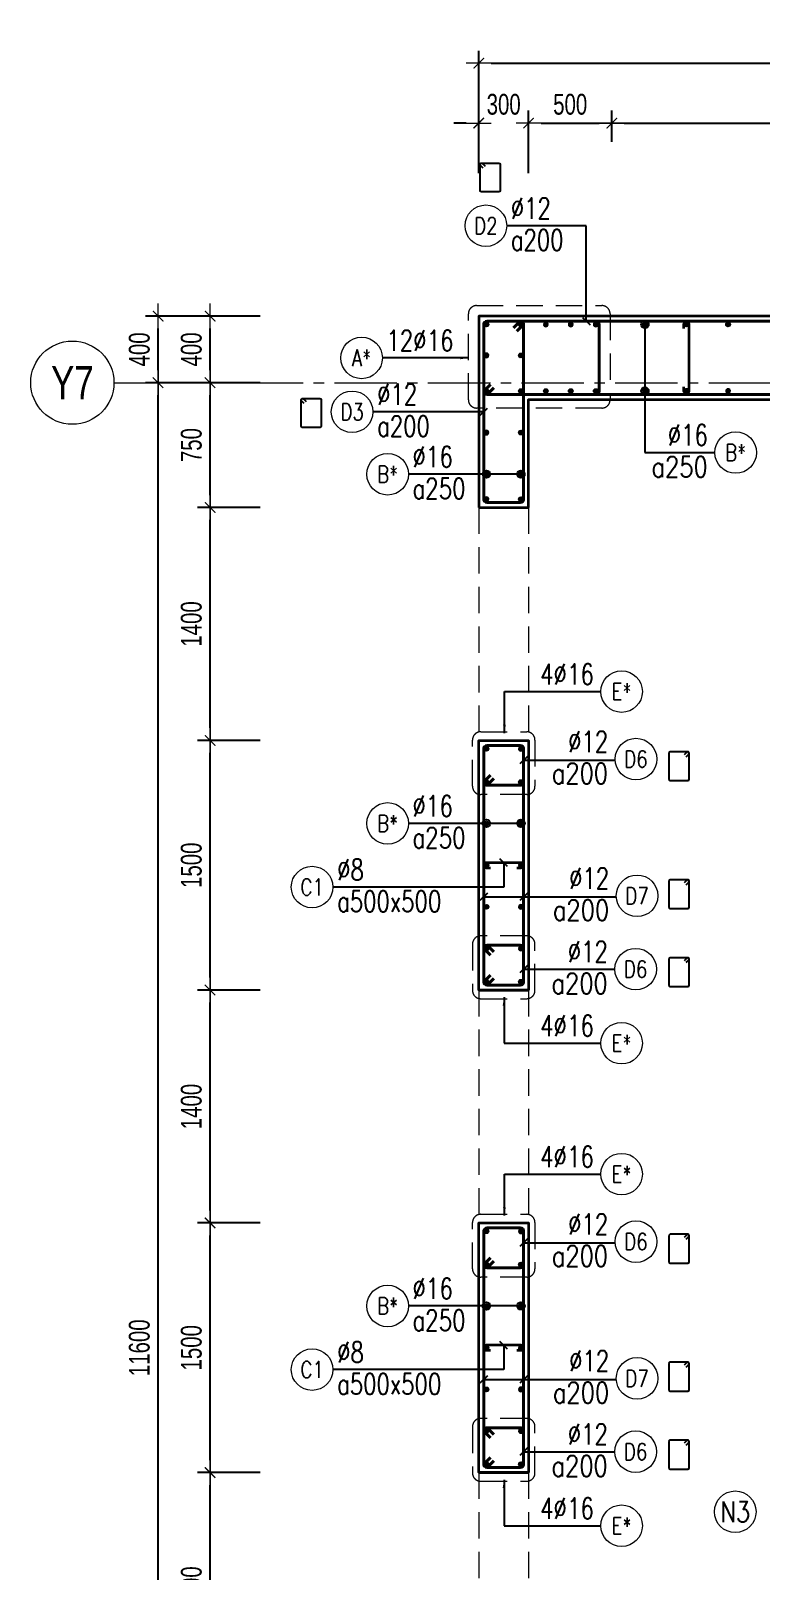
# Model space of a CAD drawing. Header units: millimetres. Extents: x 738475 to 1279438, y -34239 to 156422.
# Drawn here: x 1263431 to 1267815, y 140343 to 149595 of the extents above; entities that cross this region are included whole.
import ezdxf
from ezdxf.enums import TextEntityAlignment as Align

# ---------------------------------------------------------------- set-up
doc = ezdxf.new("R2010")
doc.units = ezdxf.units.MM
doc.header["$MEASUREMENT"] = 0
doc.linetypes.add('HIDDEN2', pattern=[4.7625, 3.175, -1.5875])
doc.linetypes.add('OF_Grid_1$0$CENTER2', pattern=[1.125, 0.75, -0.125, 0.125, -0.125])
doc.layers.get('0').update_dxf_attribs({"lineweight": 20})
doc.layers.get('Defpoints').update_dxf_attribs({"color": 151, "lineweight": 9})
for name, color, linetype, lineweight in [('KC-LEADER', 153, 'Continuous', 18), ('KC-THEP', 6, 'Continuous', 40), ('NDC_S_BEAM', 3, 'HIDDEN2', 20), ('NDC_S_DIM', 1, 'Continuous', 15), ('NDC_S_HIDDEN', 8, 'HIDDEN2', 13), ('NDC_S_LEADER', 1, 'Continuous', 15), ('NDC_S_REBAR', 4, 'Continuous', 35), ('NDC_S_STIRRUP', 4, 'Continuous', 40), ('NDC_S_VN TEXT', 7, 'Continuous', 20), ('NDC_S_WALL', 6, 'Continuous', 35), ('OF_Core wall_1.2(B1-19F)$0$NDC_S_WALL', 6, 'Continuous', 35), ('OF_Grid_1$0$NDC_S_AXIS', 5, 'OF_Grid_1$0$CENTER2', 13), ('OF_Grid_1$0$NDC_S_SYMBOL', 1, 'Continuous', 15), ('OF_Grid_1$0$NDC_S_TEXT SYMBOL', 7, 'Continuous', 20)]:
    doc.layers.add(name, color=color, linetype=linetype, lineweight=lineweight)
doc.layers.add('Ligature', color=1, linetype='Continuous')
doc.styles.add('NDC_ARIAL', font='arial.ttf', dxfattribs={"width": 0.85})
doc.styles.add('NDC_DIM', font='', dxfattribs={"width": 0.75})
doc.styles.add('NDC_EN TXT', font='romans.shx', dxfattribs={"width": 0.8})
doc.styles.add('OF_Grid_1$0$NDC_ANNO', font='', dxfattribs={"width": 0.8})
doc.styles.get('NDC_DIM').set_extended_font_data('Dotum')
doc.styles.get('OF_Grid_1$0$NDC_ANNO').set_extended_font_data('Dotum')
doc.dimstyles.new('NDC_1-50', dxfattribs={"dimscale": 50, "dimtxt": 2.5, "dimasz": 1, "dimexe": 1.5, "dimexo": 0, "dimgap": 0.8, "dimtad": 1, "dimdec": 0, "dimdsep": 46, "dimtxsty": 'NDC_ARIAL', "dimblk": 'DIMMARK', "dimcen": 49999.938995, "dimdle": 1.5, "dimclrd": 1, "dimclre": 1, "dimclrt": 3, "dimadec": 0, "dimazin": 0, "dimtfac": 1, "dimtdec": 0, "dimtix": 1, "dimtmove": 2, "dimatfit": 3, "dimfxl": 1, "dimarcsym": 0})
doc.dimstyles.new('NDC_dim_30', dxfattribs={"dimscale": 30, "dimtxt": 2.5, "dimasz": 1.5, "dimexe": 1.5, "dimexo": 2.5, "dimgap": 1, "dimtad": 1, "dimdec": 0, "dimzin": 0, "dimdsep": 46, "dimtxsty": 'NDC_DIM', "dimblk": 'DIMMARK', "dimcen": 0.09, "dimdle": 1.2, "dimclrd": 1, "dimclre": 1, "dimclrt": 3, "dimadec": 0, "dimazin": 0, "dimtfac": 1, "dimtdec": 0, "dimtix": 1, "dimtofl": 0, "dimtmove": 0, "dimatfit": 3, "dimfxl": 6, "dimfxlon": 1, "dimtolj": 1, "dimtzin": 0, "dimarcsym": 0})
doc.dimstyles.new('NDC_dim_50', dxfattribs={"dimscale": 50, "dimtxt": 2.5, "dimasz": 1.5, "dimexe": 1.5, "dimexo": 2.5, "dimgap": 1, "dimtad": 1, "dimdec": 0, "dimzin": 0, "dimdsep": 46, "dimtxsty": 'NDC_DIM', "dimblk": 'DIMMARK', "dimcen": 0.09, "dimdle": 1.2, "dimclrd": 1, "dimclre": 1, "dimclrt": 3, "dimadec": 0, "dimazin": 0, "dimtfac": 1, "dimtdec": 0, "dimtix": 1, "dimtofl": 0, "dimtmove": 0, "dimatfit": 3, "dimfxl": 6, "dimfxlon": 1, "dimtolj": 1, "dimtzin": 0, "dimarcsym": 0})

# ---------------------------------------------------------------- blocks, each defined once
blk = doc.blocks.new('THEP')
at = {"layer": 'KC-LEADER', "color": 6}
blk.add_circle((0, 0), 14, dxfattribs=at)
at = {"layer": 'KC-THEP'}
for p, q in [((-14, 0), (14, 0)), ((9.9, 9.9), (-9.9, -9.9)), ((-9.9, 9.9), (9.9, -9.9)), ((0, 14), (0, -14))]:
    blk.add_line(p, q, dxfattribs=at)
blk = doc.blocks.new('DIMMARK')
at = {"layer": 'NDC_S_DIM', "color": 1}
blk.add_line((-1.5, 0), (1, 0), dxfattribs=at)
at = {"layer": 'NDC_S_DIM', "color": 2, "const_width": 0.1}
blk.add_lwpolyline([(-0.42, -0.42), (0.42, 0.42)], dxfattribs=at)
blk = doc.blocks.new('*U10')
blk.add_circle((2.5, 0), 2.5)
at = {"layer": 'NDC_S_VN TEXT', "color": 3, "style": 'NDC_EN TXT'}
for tag, width, p in [('DK2', 0.75, (-0.85, 0.85)), ('KC2', 0.8, (-0.85, -2.97))]:
    blk.add_attdef(tag, text='', height=2.5, dxfattribs=dict(at, width=width)).set_placement(p, align=Align.RIGHT)
at = {"layer": 'NDC_S_VN TEXT', "color": 7, "style": 'NDC_EN TXT', "width": 0.8}
blk.add_attdef('SH3', text='', height=2, dxfattribs=at).set_placement((2.5, 0), align=Align.MIDDLE)
blk = doc.blocks.new('*U11')
blk.add_circle((-2.5, 0), 2.5)
at = {"layer": 'NDC_S_VN TEXT', "color": 3, "style": 'NDC_EN TXT', "width": 0.75}
for tag, p in [('DK1', (0.5, 0.85)), ('KC1', (0.5, -2.97))]:
    blk.add_attdef(tag, p, '', height=2.5, dxfattribs=at)
at = {"layer": 'NDC_S_VN TEXT', "color": 7, "style": 'NDC_EN TXT', "width": 0.8}
blk.add_attdef('SH2', text='', height=2, dxfattribs=at).set_placement((-2.5, 0), align=Align.MIDDLE)
blk = doc.blocks.new('*U13')
blk.add_circle((-2.5, 0), 2.5)
at = {"layer": 'NDC_S_VN TEXT', "color": 3, "style": 'NDC_EN TXT', "width": 0.75}
blk.add_attdef('DK1', (0.5, 0.85), '', height=2.5, dxfattribs=at)
at = {"layer": 'NDC_S_VN TEXT', "color": 7, "style": 'NDC_EN TXT', "width": 0.8}
blk.add_attdef('SH2', text='', height=2, dxfattribs=at).set_placement((-2.5, 0), align=Align.MIDDLE)
blk = doc.blocks.new('*D558')
at = {"layer": 'Defpoints', "color": 0, "transparency": 16777216}
for p in [(1266423.4, 149040.2), (1266123.4, 147880.2), (1266423.4, 147380.2)]:
    blk.add_point(p, dxfattribs=at)
at = {"layer": 'NDC_S_DIM', "color": 1, "lineweight": -2, "transparency": 16777216}
for p, q in [((1266123.4, 148740.2), (1266123.4, 149115.2)), ((1266423.4, 148740.2), (1266423.4, 149115.2)), ((1266048.4, 149040.2), (1265973.4, 149040.2)), ((1266498.4, 149040.2), (1266573.4, 149040.2))]:
    blk.add_line(p, q, dxfattribs=at)
at = {"layer": 'NDC_S_DIM', "color": 1, "lineweight": -2, "transparency": 16777216, "xscale": 75, "yscale": 75, "zscale": 75}
blk.add_blockref('DIMMARK', (1266123.4, 149040.2), dxfattribs=at)
at = {"layer": 'NDC_S_DIM', "color": 1, "lineweight": -2, "transparency": 16777216, "xscale": 75, "yscale": 75, "zscale": 75, "rotation": 180}
blk.add_blockref('DIMMARK', (1266423.4, 149040.2), dxfattribs=at)
at = {"layer": 'NDC_S_DIM', "color": 3, "transparency": 16777216, "insert": (1266273.4, 149152.7), "char_height": 125, "attachment_point": 5, "style": 'NDC_DIM'}
blk.add_mtext('\\A1;300', dxfattribs=at)
blk = doc.blocks.new('*D559')
at = {"layer": 'Defpoints', "color": 0, "transparency": 16777216}
for p in [(1266923.2, 149040.2), (1266923.2, 148803.4), (1266423.4, 147380.2)]:
    blk.add_point(p, dxfattribs=at)
at = {"layer": 'NDC_S_DIM', "color": 1, "lineweight": -2, "transparency": 16777216}
for p, q in [((1266423.4, 148740.2), (1266423.4, 149115.2)), ((1266923.2, 148928.4), (1266923.2, 149115.2)), ((1266498.4, 149040.2), (1266848.2, 149040.2))]:
    blk.add_line(p, q, dxfattribs=at)
at = {"layer": 'NDC_S_DIM', "color": 1, "lineweight": -2, "transparency": 16777216, "xscale": 75, "yscale": 75, "zscale": 75, "rotation": 180}
blk.add_blockref('DIMMARK', (1266423.4, 149040.2), dxfattribs=at)
at = {"layer": 'NDC_S_DIM', "color": 1, "lineweight": -2, "transparency": 16777216, "xscale": 75, "yscale": 75, "zscale": 75}
blk.add_blockref('DIMMARK', (1266923.2, 149040.2), dxfattribs=at)
at = {"layer": 'NDC_S_DIM', "color": 3, "transparency": 16777216, "insert": (1266673.3, 149152.7), "char_height": 125, "attachment_point": 5, "style": 'NDC_DIM'}
blk.add_mtext('\\A1;500', dxfattribs=at)
blk = doc.blocks.new('*D560')
at = {"layer": 'Defpoints', "color": 0, "transparency": 16777216}
for p in [(1269123.4, 149040.2), (1266923.2, 148803.4), (1269123.4, 147380.2)]:
    blk.add_point(p, dxfattribs=at)
at = {"layer": 'NDC_S_DIM', "color": 1, "lineweight": -2, "transparency": 16777216}
for p, q in [((1266923.2, 148928.4), (1266923.2, 149115.2)), ((1269123.4, 148740.2), (1269123.4, 149115.2)), ((1266998.2, 149040.2), (1269048.4, 149040.2))]:
    blk.add_line(p, q, dxfattribs=at)
at = {"layer": 'NDC_S_DIM', "color": 1, "lineweight": -2, "transparency": 16777216, "xscale": 75, "yscale": 75, "zscale": 75, "rotation": 180}
blk.add_blockref('DIMMARK', (1266923.2, 149040.2), dxfattribs=at)
at = {"layer": 'NDC_S_DIM', "color": 1, "lineweight": -2, "transparency": 16777216, "xscale": 75, "yscale": 75, "zscale": 75}
blk.add_blockref('DIMMARK', (1269123.4, 149040.2), dxfattribs=at)
at = {"layer": 'NDC_S_DIM', "color": 3, "transparency": 16777216, "insert": (1268023.3, 149152.7), "char_height": 125, "attachment_point": 5, "style": 'NDC_DIM'}
blk.add_mtext('\\A1;2200', dxfattribs=at)
blk = doc.blocks.new('*D555')
at = {"layer": 'Defpoints', "color": 0, "transparency": 16777216}
for p in [(1272423.4, 149400.5), (1266123.4, 147880.2), (1272423.4, 147880.2)]:
    blk.add_point(p, dxfattribs=at)
at = {"layer": 'NDC_S_DIM', "color": 1, "lineweight": -2, "transparency": 16777216}
for p, q in [((1266123.4, 149100.5), (1266123.4, 149475.5)), ((1272423.4, 149100.5), (1272423.4, 149475.5)), ((1266198.4, 149400.5), (1272348.4, 149400.5))]:
    blk.add_line(p, q, dxfattribs=at)
at = {"layer": 'NDC_S_DIM', "color": 1, "lineweight": -2, "transparency": 16777216, "xscale": 75, "yscale": 75, "zscale": 75, "rotation": 180}
blk.add_blockref('DIMMARK', (1266123.4, 149400.5), dxfattribs=at)
at = {"layer": 'NDC_S_DIM', "color": 1, "lineweight": -2, "transparency": 16777216, "xscale": 75, "yscale": 75, "zscale": 75}
blk.add_blockref('DIMMARK', (1272423.4, 149400.5), dxfattribs=at)
at = {"layer": 'NDC_S_DIM', "color": 3, "transparency": 16777216, "insert": (1269273.4, 149513.1), "char_height": 125, "attachment_point": 5, "style": 'NDC_DIM'}
blk.add_mtext('\\A1;6300', dxfattribs=at)
blk = doc.blocks.new('*U9')
blk.add_circle((2.5, 0), 2.5)
at = {"layer": 'NDC_S_VN TEXT', "color": 3, "style": 'NDC_EN TXT', "width": 0.75}
blk.add_attdef('DK2', text='', height=2.5, dxfattribs=at).set_placement((-0.85, 0.85), align=Align.RIGHT)
at = {"layer": 'NDC_S_VN TEXT', "color": 7, "style": 'NDC_EN TXT', "width": 0.8}
blk.add_attdef('SH3', text='', height=2, dxfattribs=at).set_placement((2.5, 0), align=Align.MIDDLE)
blk = doc.blocks.new('*U15')
at = {"layer": 'OF_Grid_1$0$NDC_S_SYMBOL'}
blk.add_line((5, 0), (9, 0), dxfattribs=at)
blk.add_circle((0, 0), 5, dxfattribs=at)
at = {"layer": 'OF_Grid_1$0$NDC_S_TEXT SYMBOL', "color": 7, "style": 'OF_Grid_1$0$NDC_ANNO', "width": 0.8}
blk.add_attdef('GRID', text='', height=4, rotation=270, dxfattribs=at).set_placement((0, 0), align=Align.MIDDLE)
blk = doc.blocks.new('*D524')
at = {"layer": 'Defpoints', "color": 0, "ltscale": 200, "transparency": 16777216}
for p in [(1264508.8, 147880.2), (1266123.4, 147880.2), (1266423.4, 147480.2)]:
    blk.add_point(p, dxfattribs=at)
at = {"layer": 'NDC_S_DIM', "color": 1, "lineweight": -2, "ltscale": 200, "transparency": 16777216}
for p, q in [((1264808.8, 147880.2), (1264433.8, 147880.2)), ((1264508.8, 147555.2), (1264508.8, 147805.2)), ((1264808.8, 147480.2), (1264433.8, 147480.2))]:
    blk.add_line(p, q, dxfattribs=at)
at = {"layer": 'NDC_S_DIM', "color": 1, "lineweight": -2, "ltscale": 200, "transparency": 16777216, "xscale": 75, "yscale": 75, "zscale": 75}
for p, rotation in [((1264508.8, 147880.2), 90), ((1264508.8, 147480.2), 270)]:
    blk.add_blockref('DIMMARK', p, dxfattribs=dict(at, rotation=rotation))
at = {"layer": 'NDC_S_DIM', "color": 3, "ltscale": 200, "transparency": 16777216, "insert": (1264396.3, 147680.2), "char_height": 125, "attachment_point": 5, "rotation": 90, "style": 'NDC_DIM'}
blk.add_mtext('\\A1;400', dxfattribs=at)
blk = doc.blocks.new('*D528')
at = {"layer": 'Defpoints', "color": 0, "ltscale": 200, "transparency": 16777216}
for p in [(1264196.2, 147480.2), (1266237.3, 147480.2), (1266237.4, 135880.4)]:
    blk.add_point(p, dxfattribs=at)
at = {"layer": 'NDC_S_DIM', "color": 1, "lineweight": -2, "ltscale": 200, "transparency": 16777216}
for p, q in [((1264496.2, 147480.2), (1264121.2, 147480.2)), ((1264196.2, 135955.4), (1264196.2, 147405.2)), ((1264496.2, 135880.4), (1264121.2, 135880.4))]:
    blk.add_line(p, q, dxfattribs=at)
at = {"layer": 'NDC_S_DIM', "color": 1, "lineweight": -2, "ltscale": 200, "transparency": 16777216, "xscale": 75, "yscale": 75, "zscale": 75}
for p, rotation in [((1264196.2, 147480.2), 90), ((1264196.2, 135880.4), 270)]:
    blk.add_blockref('DIMMARK', p, dxfattribs=dict(at, rotation=rotation))
at = {"layer": 'NDC_S_DIM', "color": 3, "ltscale": 200, "transparency": 16777216, "insert": (1264083.7, 141680.3), "char_height": 125, "attachment_point": 5, "rotation": 90, "style": 'NDC_DIM'}
blk.add_mtext('\\A1;11600', dxfattribs=at)
blk = doc.blocks.new('*D548')
at = {"layer": 'Defpoints', "color": 0, "ltscale": 200, "transparency": 16777216}
for p in [(1264196.2, 147880.2), (1266123.4, 147880.2), (1266237.3, 147480.2)]:
    blk.add_point(p, dxfattribs=at)
at = {"layer": 'NDC_S_DIM', "color": 1, "lineweight": -2, "ltscale": 200, "transparency": 16777216}
for p, q in [((1264496.2, 147880.2), (1264121.2, 147880.2)), ((1264196.2, 147555.2), (1264196.2, 147805.2)), ((1264496.2, 147480.2), (1264121.2, 147480.2))]:
    blk.add_line(p, q, dxfattribs=at)
at = {"layer": 'NDC_S_DIM', "color": 1, "lineweight": -2, "ltscale": 200, "transparency": 16777216, "xscale": 75, "yscale": 75, "zscale": 75}
for p, rotation in [((1264196.2, 147880.2), 90), ((1264196.2, 147480.2), 270)]:
    blk.add_blockref('DIMMARK', p, dxfattribs=dict(at, rotation=rotation))
at = {"layer": 'NDC_S_DIM', "color": 3, "ltscale": 200, "transparency": 16777216, "insert": (1264083.7, 147680.2), "char_height": 125, "attachment_point": 5, "rotation": 90, "style": 'NDC_DIM'}
blk.add_mtext('\\A1;400', dxfattribs=at)
blk = doc.blocks.new('*D541')
at = {"layer": 'Defpoints', "color": 0, "ltscale": 200, "transparency": 16777216}
for p in [(1264508.8, 140930.2), (1266395.6, 140930.2), (1266395.6, 139530.4)]:
    blk.add_point(p, dxfattribs=at)
at = {"layer": 'NDC_S_DIM', "color": 1, "lineweight": -2, "ltscale": 200, "transparency": 16777216}
for p, q in [((1264808.8, 140930.2), (1264433.8, 140930.2)), ((1264508.8, 139605.4), (1264508.8, 140855.2)), ((1264808.8, 139530.4), (1264433.8, 139530.4))]:
    blk.add_line(p, q, dxfattribs=at)
at = {"layer": 'NDC_S_DIM', "color": 1, "lineweight": -2, "ltscale": 200, "transparency": 16777216, "xscale": 75, "yscale": 75, "zscale": 75}
for p, rotation in [((1264508.8, 140930.2), 90), ((1264508.8, 139530.4), 270)]:
    blk.add_blockref('DIMMARK', p, dxfattribs=dict(at, rotation=rotation))
at = {"layer": 'NDC_S_DIM', "color": 3, "ltscale": 200, "transparency": 16777216, "insert": (1264396.3, 140230.3), "char_height": 125, "attachment_point": 5, "rotation": 90, "style": 'NDC_DIM'}
blk.add_mtext('\\A1;1400', dxfattribs=at)
blk = doc.blocks.new('*D542')
at = {"layer": 'Defpoints', "color": 0, "ltscale": 200, "transparency": 16777216}
for p in [(1264508.8, 142430.2), (1266395.6, 142430.2), (1266395.6, 140930.2)]:
    blk.add_point(p, dxfattribs=at)
at = {"layer": 'NDC_S_DIM', "color": 1, "lineweight": -2, "ltscale": 200, "transparency": 16777216}
for p, q in [((1264808.8, 142430.2), (1264433.8, 142430.2)), ((1264508.8, 141005.2), (1264508.8, 142355.2)), ((1264808.8, 140930.2), (1264433.8, 140930.2))]:
    blk.add_line(p, q, dxfattribs=at)
at = {"layer": 'NDC_S_DIM', "color": 1, "lineweight": -2, "ltscale": 200, "transparency": 16777216, "xscale": 75, "yscale": 75, "zscale": 75}
for p, rotation in [((1264508.8, 142430.2), 90), ((1264508.8, 140930.2), 270)]:
    blk.add_blockref('DIMMARK', p, dxfattribs=dict(at, rotation=rotation))
at = {"layer": 'NDC_S_DIM', "color": 3, "ltscale": 200, "transparency": 16777216, "insert": (1264396.3, 141680.2), "char_height": 125, "attachment_point": 5, "rotation": 90, "style": 'NDC_DIM'}
blk.add_mtext('\\A1;1500', dxfattribs=at)
blk = doc.blocks.new('*D543')
at = {"layer": 'Defpoints', "color": 0, "ltscale": 200, "transparency": 16777216}
for p in [(1264508.8, 143830.2), (1266395.6, 143830.2), (1266395.6, 142430.2)]:
    blk.add_point(p, dxfattribs=at)
at = {"layer": 'NDC_S_DIM', "color": 1, "lineweight": -2, "ltscale": 200, "transparency": 16777216}
for p, q in [((1264808.8, 143830.2), (1264433.8, 143830.2)), ((1264508.8, 142505.2), (1264508.8, 143755.2)), ((1264808.8, 142430.2), (1264433.8, 142430.2))]:
    blk.add_line(p, q, dxfattribs=at)
at = {"layer": 'NDC_S_DIM', "color": 1, "lineweight": -2, "ltscale": 200, "transparency": 16777216, "xscale": 75, "yscale": 75, "zscale": 75}
for p, rotation in [((1264508.8, 143830.2), 90), ((1264508.8, 142430.2), 270)]:
    blk.add_blockref('DIMMARK', p, dxfattribs=dict(at, rotation=rotation))
at = {"layer": 'NDC_S_DIM', "color": 3, "ltscale": 200, "transparency": 16777216, "insert": (1264396.3, 143130.2), "char_height": 125, "attachment_point": 5, "rotation": 90, "style": 'NDC_DIM'}
blk.add_mtext('\\A1;1400', dxfattribs=at)
blk = doc.blocks.new('*D544')
at = {"layer": 'Defpoints', "color": 0, "ltscale": 200, "transparency": 16777216}
for p in [(1264508.8, 145330.2), (1266395.6, 145330.2), (1266395.6, 143830.2)]:
    blk.add_point(p, dxfattribs=at)
at = {"layer": 'NDC_S_DIM', "color": 1, "lineweight": -2, "ltscale": 200, "transparency": 16777216}
for p, q in [((1264808.8, 145330.2), (1264433.8, 145330.2)), ((1264508.8, 143905.2), (1264508.8, 145255.2)), ((1264808.8, 143830.2), (1264433.8, 143830.2))]:
    blk.add_line(p, q, dxfattribs=at)
at = {"layer": 'NDC_S_DIM', "color": 1, "lineweight": -2, "ltscale": 200, "transparency": 16777216, "xscale": 75, "yscale": 75, "zscale": 75}
for p, rotation in [((1264508.8, 145330.2), 90), ((1264508.8, 143830.2), 270)]:
    blk.add_blockref('DIMMARK', p, dxfattribs=dict(at, rotation=rotation))
at = {"layer": 'NDC_S_DIM', "color": 3, "ltscale": 200, "transparency": 16777216, "insert": (1264396.3, 144580.2), "char_height": 125, "attachment_point": 5, "rotation": 90, "style": 'NDC_DIM'}
blk.add_mtext('\\A1;1500', dxfattribs=at)
blk = doc.blocks.new('*D545')
at = {"layer": 'Defpoints', "color": 0, "ltscale": 200, "transparency": 16777216}
for p in [(1264508.8, 146730.2), (1266395.6, 146730.2), (1266395.6, 145330.2)]:
    blk.add_point(p, dxfattribs=at)
at = {"layer": 'NDC_S_DIM', "color": 1, "lineweight": -2, "ltscale": 200, "transparency": 16777216}
for p, q in [((1264808.8, 146730.2), (1264433.8, 146730.2)), ((1264508.8, 145405.2), (1264508.8, 146655.2)), ((1264808.8, 145330.2), (1264433.8, 145330.2))]:
    blk.add_line(p, q, dxfattribs=at)
at = {"layer": 'NDC_S_DIM', "color": 1, "lineweight": -2, "ltscale": 200, "transparency": 16777216, "xscale": 75, "yscale": 75, "zscale": 75}
for p, rotation in [((1264508.8, 146730.2), 90), ((1264508.8, 145330.2), 270)]:
    blk.add_blockref('DIMMARK', p, dxfattribs=dict(at, rotation=rotation))
at = {"layer": 'NDC_S_DIM', "color": 3, "ltscale": 200, "transparency": 16777216, "insert": (1264396.3, 146030.2), "char_height": 125, "attachment_point": 5, "rotation": 90, "style": 'NDC_DIM'}
blk.add_mtext('\\A1;1400', dxfattribs=at)
blk = doc.blocks.new('*D546')
at = {"layer": 'Defpoints', "color": 0, "ltscale": 200, "transparency": 16777216}
for p in [(1264508.8, 147480.2), (1266237.3, 147480.2), (1266395.6, 146730.2)]:
    blk.add_point(p, dxfattribs=at)
at = {"layer": 'NDC_S_DIM', "color": 1, "lineweight": -2, "ltscale": 200, "transparency": 16777216}
for p, q in [((1264808.8, 147480.2), (1264433.8, 147480.2)), ((1264508.8, 146805.2), (1264508.8, 147405.2)), ((1264808.8, 146730.2), (1264433.8, 146730.2))]:
    blk.add_line(p, q, dxfattribs=at)
at = {"layer": 'NDC_S_DIM', "color": 1, "lineweight": -2, "ltscale": 200, "transparency": 16777216, "xscale": 75, "yscale": 75, "zscale": 75}
for p, rotation in [((1264508.8, 147480.2), 90), ((1264508.8, 146730.2), 270)]:
    blk.add_blockref('DIMMARK', p, dxfattribs=dict(at, rotation=rotation))
at = {"layer": 'NDC_S_DIM', "color": 3, "ltscale": 200, "transparency": 16777216, "insert": (1264396.3, 147105.2), "char_height": 125, "attachment_point": 5, "rotation": 90, "style": 'NDC_DIM'}
blk.add_mtext('\\A1;750', dxfattribs=at)

msp = doc.modelspace()

# ---------------------------------------------------------------- linework, layer by layer
msp.add_circle((1267665.123, 140694.528), 125)
at = {"layer": 'Ligature'}
for points in [[(1266150.203, 148770.02), (1266134.237, 148785.986, -0.66817864), (1266140.01, 148799.924), (1266244.639, 148799.924, -0.41421356), (1266252.804, 148791.76), (1266252.804, 148634.652, -0.41421356), (1266244.639, 148626.487), (1266140.01, 148626.487, -0.41421356), (1266131.845, 148634.652), (1266131.845, 148791.76, -0.66817864), (1266145.783, 148797.533), (1266161.749, 148781.567)], [(1265074.561, 147355.216), (1265058.595, 147371.182, -0.66817864), (1265064.369, 147385.12), (1265168.997, 147385.12, -0.41421356), (1265177.162, 147376.955), (1265177.162, 147219.847, -0.41421356), (1265168.997, 147211.682), (1265064.368, 147211.682, -0.41421356), (1265056.204, 147219.847), (1265056.204, 147376.955, -0.66817864), (1265070.142, 147382.728), (1265086.108, 147366.762)], [(1267369.455, 145232.383), (1267385.421, 145248.349, 0.66817864), (1267379.648, 145262.287), (1267275.019, 145262.287, 0.41421356), (1267266.854, 145254.122), (1267266.854, 145097.015, 0.41421356), (1267275.019, 145088.85), (1267379.648, 145088.85, 0.41421356), (1267387.812, 145097.015), (1267387.812, 145254.122, 0.66817864), (1267373.874, 145259.896), (1267357.908, 145243.93)], [(1267369.427, 144463.234), (1267385.393, 144479.2, 0.66817864), (1267379.619, 144493.138), (1267274.99, 144493.138, 0.41421356), (1267266.826, 144484.974), (1267266.826, 144327.866, 0.41421356), (1267274.991, 144319.701), (1267379.619, 144319.701, 0.41421356), (1267387.784, 144327.866), (1267387.784, 144484.974, 0.66817864), (1267373.846, 144490.747), (1267357.88, 144474.781)], [(1267369.427, 143994.658), (1267385.393, 144010.624, 0.66817864), (1267379.619, 144024.563), (1267274.99, 144024.563, 0.41421356), (1267266.826, 144016.398), (1267266.826, 143859.29, 0.41421356), (1267274.991, 143851.125), (1267379.619, 143851.125, 0.41421356), (1267387.784, 143859.29), (1267387.784, 144016.398, 0.66817864), (1267373.846, 144022.171), (1267357.88, 144006.205)], [(1267369.455, 142332.383), (1267385.421, 142348.349, 0.66817864), (1267379.648, 142362.287), (1267275.019, 142362.287, 0.41421356), (1267266.854, 142354.122), (1267266.854, 142197.015, 0.41421356), (1267275.019, 142188.85), (1267379.648, 142188.85, 0.41421356), (1267387.812, 142197.015), (1267387.812, 142354.122, 0.66817864), (1267373.874, 142359.896), (1267357.908, 142343.93)], [(1267369.427, 141563.234), (1267385.393, 141579.2, 0.66817864), (1267379.619, 141593.138), (1267274.99, 141593.138, 0.41421356), (1267266.826, 141584.974), (1267266.826, 141427.866, 0.41421356), (1267274.991, 141419.701), (1267379.619, 141419.701, 0.41421356), (1267387.784, 141427.866), (1267387.784, 141584.974, 0.66817864), (1267373.846, 141590.747), (1267357.88, 141574.781)], [(1267369.427, 141094.658), (1267385.393, 141110.624, 0.66817864), (1267379.619, 141124.563), (1267274.99, 141124.563, 0.41421356), (1267266.826, 141116.398), (1267266.826, 140959.29, 0.41421356), (1267274.991, 140951.125), (1267379.619, 140951.125, 0.41421356), (1267387.784, 140959.29), (1267387.784, 141116.398, 0.66817864), (1267373.846, 141122.171), (1267357.88, 141106.205)]]:
    msp.add_lwpolyline(points, format="xyb", dxfattribs=at)
at = {"layer": 'NDC_S_BEAM', "ltscale": 50}
for p, q in [((1266123.422, 146730.175), (1266123.422, 145330.174)), ((1266423.422, 146730.175), (1266423.422, 145330.174)), ((1266123.422, 143830.175), (1266123.422, 142430.175)), ((1266423.422, 143830.175), (1266423.422, 142430.175)), ((1266123.422, 140930.175), (1266123.422, 139530.175)), ((1266423.422, 140930.175), (1266423.422, 139530.175))]:
    msp.add_line(p, q, dxfattribs=at)
at = {"layer": 'NDC_S_HIDDEN', "ltscale": 50}
for points in [[(1266111.052, 147943.575), (1266863.263, 147943.575, -0.41421356), (1266913.263, 147893.575), (1266913.263, 147377.769, -0.41421356), (1266863.263, 147327.769), (1266111.052, 147327.769, -0.41421356), (1266061.052, 147377.769), (1266061.052, 147893.575, -0.41421356)], [(1266135.785, 145382.234), (1266411.629, 145382.234, -0.41421356), (1266461.629, 145332.234), (1266461.629, 145054.685, -0.41421356), (1266411.629, 145004.685), (1266135.785, 145004.685, -0.41421356), (1266085.785, 145054.685), (1266085.785, 145332.234, -0.41421356)], [(1266135.785, 143778.115), (1266411.629, 143778.115, 0.41421356), (1266461.629, 143828.115), (1266461.629, 144105.665, 0.41421356), (1266411.629, 144155.665), (1266135.785, 144155.665, 0.41421356), (1266085.785, 144105.665), (1266085.785, 143828.115, 0.41421356)], [(1266135.785, 142482.234), (1266411.629, 142482.234, -0.41421356), (1266461.629, 142432.234), (1266461.629, 142154.685, -0.41421356), (1266411.629, 142104.685), (1266135.785, 142104.685, -0.41421356), (1266085.785, 142154.685), (1266085.785, 142432.234, -0.41421356)], [(1266135.785, 140878.115), (1266411.629, 140878.115, 0.41421356), (1266461.629, 140928.115), (1266461.629, 141205.665, 0.41421356), (1266411.629, 141255.665), (1266135.785, 141255.665, 0.41421356), (1266085.785, 141205.665), (1266085.785, 140928.115, 0.41421356)]]:
    msp.add_lwpolyline(points, format="xyb", close=True, dxfattribs=at)
at = {"layer": 'NDC_S_REBAR'}
for points in [[(1267357.219, 147805.175), (1267357.219, 147830.175, -1), (1267387.219, 147830.175), (1267387.219, 147430.175, -1), (1267357.219, 147430.175), (1267357.219, 147455.175)], [(1266351.934, 144565.175), (1266376.934, 144565.175, 1), (1266376.934, 144595.175), (1266169.91, 144595.175, 1), (1266169.91, 144565.175), (1266194.91, 144565.175)], [(1266351.934, 141665.175), (1266376.934, 141665.175, 1), (1266376.934, 141695.175), (1266169.91, 141695.175, 1), (1266169.91, 141665.175), (1266194.91, 141665.175)]]:
    msp.add_lwpolyline(points, format="xyb", dxfattribs=at)
at = {"layer": 'NDC_S_STIRRUP'}
for points in [[(1272333.422, 147450.175), (1272373.422, 147410.175, 0.41421356), (1272393.422, 147430.175), (1272393.422, 147830.175, 0.41421356), (1272373.422, 147850.175), (1266173.422, 147850.175, 0.41421356), (1266153.422, 147830.175), (1266153.422, 147430.175, 0.41421356), (1266173.422, 147410.175), (1272373.422, 147410.175, 0.41421356), (1272393.422, 147430.175), (1272353.422, 147470.175)], [(1266213.422, 147450.175), (1266173.422, 147410.175, -0.41421356), (1266153.422, 147430.175), (1266153.422, 147830.175, -0.41421356), (1266173.422, 147850.175), (1266826.934, 147850.175, -0.41421356), (1266846.934, 147830.175), (1266846.934, 147430.175, -0.41421356), (1266826.934, 147410.175), (1266173.422, 147410.175, -0.41421356), (1266153.422, 147430.175), (1266193.422, 147470.175)], [(1266353.422, 147790.175), (1266393.422, 147830.175, 0.41421356), (1266373.422, 147850.175), (1266173.422, 147850.175, 0.41421356), (1266153.422, 147830.175), (1266153.422, 146780.174, 0.41421356), (1266173.422, 146760.174), (1266373.422, 146760.174, 0.41421356), (1266393.422, 146780.174), (1266393.422, 147830.175, 0.41421356), (1266373.422, 147850.175), (1266333.422, 147810.175)], [(1266193.422, 143920.175), (1266153.422, 143880.175, 0.41421356), (1266173.422, 143860.175), (1266373.422, 143860.175, 0.41421356), (1266393.422, 143880.175), (1266393.422, 145280.175, 0.41421356), (1266373.422, 145300.175), (1266173.422, 145300.175, 0.41421356), (1266153.422, 145280.175), (1266153.422, 143880.175, 0.41421356), (1266173.422, 143860.175), (1266213.422, 143900.175)], [(1266193.422, 145120.711), (1266153.422, 145080.711, 0.41421356), (1266173.422, 145060.711), (1266373.422, 145060.711, 0.41421356), (1266393.422, 145080.711), (1266393.422, 145280.175, 0.41421356), (1266373.422, 145300.175), (1266173.422, 145300.175, 0.41421356), (1266153.422, 145280.175), (1266153.422, 145080.711, 0.41421356), (1266173.422, 145060.711), (1266213.422, 145100.711)], [(1266193.422, 144039.638), (1266153.422, 144079.638, -0.41421356), (1266173.422, 144099.638), (1266373.422, 144099.638, -0.41421356), (1266393.422, 144079.638), (1266393.422, 143880.175, -0.41421356), (1266373.422, 143860.175), (1266173.422, 143860.175, -0.41421356), (1266153.422, 143880.175), (1266153.422, 144079.638, -0.41421356), (1266173.422, 144099.638), (1266213.422, 144059.638)], [(1266193.422, 141020.175), (1266153.422, 140980.175, 0.41421356), (1266173.422, 140960.175), (1266373.422, 140960.175, 0.41421356), (1266393.422, 140980.175), (1266393.422, 142380.175, 0.41421356), (1266373.422, 142400.175), (1266173.422, 142400.175, 0.41421356), (1266153.422, 142380.175), (1266153.422, 140980.175, 0.41421356), (1266173.422, 140960.175), (1266213.422, 141000.175)], [(1266193.422, 142220.711), (1266153.422, 142180.711, 0.41421356), (1266173.422, 142160.711), (1266373.422, 142160.711, 0.41421356), (1266393.422, 142180.711), (1266393.422, 142380.175, 0.41421356), (1266373.422, 142400.175), (1266173.422, 142400.175, 0.41421356), (1266153.422, 142380.175), (1266153.422, 142180.711, 0.41421356), (1266173.422, 142160.711), (1266213.422, 142200.711)], [(1266193.422, 141139.638), (1266153.422, 141179.638, -0.41421356), (1266173.422, 141199.638), (1266373.422, 141199.638, -0.41421356), (1266393.422, 141179.638), (1266393.422, 140980.175, -0.41421356), (1266373.422, 140960.175), (1266173.422, 140960.175, -0.41421356), (1266153.422, 140980.175), (1266153.422, 141179.638, -0.41421356), (1266173.422, 141199.638), (1266213.422, 141159.638)]]:
    msp.add_lwpolyline(points, format="xyb", dxfattribs=at)
at = {"layer": 'NDC_S_WALL'}
for p, q in [((1266123.422, 143830.175), (1266423.422, 143830.175)), ((1266123.422, 140930.175), (1266423.422, 140930.175))]:
    msp.add_line(p, q, dxfattribs=at)
for points in [[(1266423.422, 146730.175), (1266423.422, 147380.175), (1269123.422, 147380.175), (1269123.422, 135980.175), (1266423.422, 135980.175), (1266423.422, 136630.175), (1266123.422, 136630.175), (1266123.422, 135480.175), (1272423.422, 135480.175), (1272423.422, 135480.175), (1272423.422, 136630.175), (1272123.422, 136630.175), (1272123.422, 135980.175), (1272123.422, 135980.175), (1269423.422, 135980.175), (1269423.422, 147380.175), (1272123.422, 147380.175), (1272123.422, 147380.175), (1272123.422, 146730.175), (1272423.422, 146730.175), (1272423.422, 147880.175), (1272423.422, 147880.175), (1266123.422, 147880.175), (1266123.422, 146730.175)], [(1266123.422, 146730.175), (1266423.422, 146730.175)], [(1266423.422, 143830.175), (1266123.422, 143830.175), (1266123.422, 145330.175), (1266423.422, 145330.175), (1266423.422, 143830.175)], [(1266423.422, 140930.175), (1266123.422, 140930.175), (1266123.422, 142430.175), (1266423.422, 142430.175), (1266423.422, 140930.175)]]:
    msp.add_lwpolyline(points, dxfattribs=at)
at = {"layer": 'OF_Core wall_1.2(B1-19F)$0$NDC_S_WALL', "ltscale": 200}
msp.add_lwpolyline([(1266123.422, 146730.175), (1266423.422, 146730.175)], dxfattribs=at)
at = {"layer": 'OF_Grid_1$0$NDC_S_AXIS', "ltscale": 500}
msp.add_line((1264130.939, 147480.175), (1274152.327, 147480.175), dxfattribs=at)

# ---------------------------------------------------------------- block references
at = {"layer": 'KC-THEP'}
for p, rotation in [((1266169.91, 147830.175), 189.6685644363809), ((1267122.219, 147830.175), 189.6685644363809), ((1267372.219, 147830.175), 189.6685644363809), ((1267622.219, 147830.175), 189.6685644363809), ((1266376.934, 147644.116), 9.66856443638095), ((1266376.934, 147430.175), 9.66856443638095), ((1266526.934, 147430.175), 9.66856443638095), ((1266676.934, 147430.175), 9.66856443638095), ((1266826.934, 147430.175), 9.66856443638095), ((1266376.934, 147180.175), 9.668564436380946), ((1266376.934, 146930.175), 9.668564436380946), ((1266376.934, 146780.174), 9.668564436380946), ((1266169.91, 145280.175), 189.6685644363809), ((1266376.934, 145080.175), 9.668564436380926), ((1266169.91, 144830.175), 189.6685644363809), ((1266169.91, 144580.175), 189.6685644363809), ((1266169.91, 144330.175), 189.6685644363809), ((1266169.91, 144080.175), 189.6685644363809), ((1266376.934, 143880.175), 9.668564436380946), ((1266169.91, 142380.175), 189.6685644363809), ((1266376.934, 142180.175), 9.668564436380926), ((1266169.91, 141930.175), 189.6685644363809), ((1266169.91, 141680.175), 189.6685644363809), ((1266169.91, 141430.175), 189.6685644363809), ((1266169.91, 141180.175), 189.6685644363809), ((1266376.934, 140980.175), 9.668564436380946)]:
    msp.add_blockref('THEP', p, dxfattribs=dict(at, rotation=rotation))
at = {"layer": 'KC-THEP', "xscale": -1}
for p, rotation in [((1266376.934, 147830.175), 170.331435563619), ((1266526.934, 147830.175), 170.331435563619), ((1266676.934, 147830.175), 170.331435563619), ((1266826.934, 147830.175), 170.331435563619), ((1266169.91, 147644.116), 350.3314355636191), ((1266169.91, 147430.175), 350.3314355636191), ((1267122.219, 147430.175), 350.3314355636191), ((1267372.219, 147430.175), 350.3314355636191), ((1267622.219, 147430.175), 350.3314355636191), ((1266169.91, 147180.175), 350.3314355636191), ((1266169.91, 146930.175), 350.3314355636191), ((1266169.91, 146780.174), 350.3314355636191), ((1266376.934, 145280.175), 170.331435563619), ((1266169.91, 145080.175), 350.3314355636191), ((1266376.934, 144830.175), 170.331435563619), ((1266376.934, 144580.175), 170.331435563619), ((1266376.934, 144330.175), 170.331435563619), ((1266376.934, 144080.175), 170.331435563619), ((1266169.91, 143880.175), 350.3314355636191), ((1266376.934, 142380.175), 170.331435563619), ((1266169.91, 142180.175), 350.3314355636191), ((1266376.934, 141930.175), 170.331435563619), ((1266376.934, 141680.175), 170.331435563619), ((1266376.934, 141430.175), 170.331435563619), ((1266376.934, 141180.175), 170.331435563619), ((1266169.91, 140980.175), 350.3314355636191)]:
    msp.add_blockref('THEP', p, dxfattribs=dict(at, rotation=rotation))
at = {"layer": 'NDC_S_VN TEXT', "xscale": 50, "yscale": 50, "zscale": 50}
for name, p, values in [('*U11', (1266291.472, 148423.389), {'SH2': 'D2', 'DK1': '%%C12', 'KC1': 'a200'}), ('*U13', (1265544.433, 147629.112), {'SH2': 'A*', 'DK1': '12%%C16'}), ('*U11', (1265487.485, 147305.175), {'SH2': 'D3', 'DK1': '%%C12', 'KC1': 'a200'}), ('*U10', (1267542.83, 147060.462), {'SH3': 'B*', 'DK2': '%%C16', 'KC2': 'a250'}), ('*U11', (1265700.963, 146930.175), {'SH2': 'B*', 'DK1': '%%C16', 'KC1': 'a250'}), ('*U9', (1266857.274, 145623.715), {'SH3': 'E*', 'DK2': '4%%C16'}), ('*U10', (1266943.603, 145218.034), {'SH3': 'D6', 'DK2': '%%c12', 'KC2': 'a200'}), ('*U11', (1265700.963, 144831.414), {'SH2': 'B*', 'DK1': '%%C16', 'KC1': 'a250'}), ('*U11', (1265246.978, 144448.9), {'SH2': 'C1', 'DK1': '%%c8', 'KC1': 'a500x500'}), ('*U10', (1266950.098, 144396.318), {'SH3': 'D7', 'DK2': '%%c12', 'KC2': 'a200'}), ('*U10', (1266941.659, 143955.66), {'SH3': 'D6', 'DK2': '%%c12', 'KC2': 'a200'}), ('*U9', (1266857.274, 143510.645), {'SH3': 'E*', 'DK2': '4%%C16'}), ('*U9', (1266857.274, 142723.715), {'SH3': 'E*', 'DK2': '4%%C16'}), ('*U10', (1266943.603, 142318.034), {'SH3': 'D6', 'DK2': '%%c12', 'KC2': 'a200'}), ('*U11', (1265700.963, 141931.414), {'SH2': 'B*', 'DK1': '%%C16', 'KC1': 'a250'}), ('*U11', (1265246.978, 141548.9), {'SH2': 'C1', 'DK1': '%%c8', 'KC1': 'a500x500'}), ('*U10', (1266950.098, 141496.318), {'SH3': 'D7', 'DK2': '%%c12', 'KC2': 'a200'}), ('*U10', (1266941.659, 141055.66), {'SH3': 'D6', 'DK2': '%%c12', 'KC2': 'a200'}), ('*U9', (1266857.274, 140610.645), {'SH3': 'E*', 'DK2': '4%%C16'})]:
    msp.add_blockref(name, p, dxfattribs=at).add_auto_attribs(values)
at = {"layer": 'OF_Grid_1$0$NDC_S_AXIS'}
ref = msp.add_blockref('*U15', (1263680.939, 147480.175), dxfattribs=dict(at, xscale=50, yscale=50, zscale=50))
ref.add_attrib('GRID', 'Y7', dxfattribs={"layer": 'OF_Grid_1$0$NDC_S_TEXT SYMBOL', "color": 7, "height": 200, "style": 'OF_Grid_1$0$NDC_ANNO', "width": 0.8}).set_placement((1263680.939, 147480.175), align=Align.MIDDLE)

# ---------------------------------------------------------------- texts
at = {"layer": 'NDC_S_VN TEXT', "color": 7, "style": 'NDC_EN TXT', "width": 0.8}
msp.add_attdef('N3', text='3', height=125, dxfattribs=at).set_placement((1267665.123, 140694.528), align=Align.MIDDLE)

# ---------------------------------------------------------------- dimensions: what is measured, and where the dimension line sits
at = {"layer": 'NDC_S_DIM'}
for base, p2, picture, middle in [((1272423.422, 149400.479), (1272423.422, 147880.206), '*D555', (1269273.422, 149513.064)), ((1266423.422, 149040.164), (1266423.422, 147380.206), '*D558', (1266273.422, 149152.749))]:
    dim = msp.add_linear_dim(base=base, p1=(1266123.422, 147880.206), p2=p2, dimstyle='NDC_dim_50', dxfattribs=at)
    dim.commit()
    dim.dimension.update_dxf_attribs({"geometry": picture, "text_midpoint": middle})
for base, p1, p2, picture, middle in [((1266923.216, 149040.164), (1266423.422, 147380.206), (1266923.216, 148803.382), '*D559', (1266673.319, 149152.749)), ((1269123.422, 149040.164), (1266923.216, 148803.382), (1269123.422, 147380.206), '*D560', (1268023.319, 149152.749))]:
    dim = msp.add_linear_dim(base=base, p1=p1, p2=p2, dimstyle='NDC_dim_50', override={"dimtmove": 1}, dxfattribs=at)
    dim.commit()
    dim.dimension.update_dxf_attribs({"geometry": picture, "text_midpoint": middle})
at = {"layer": 'NDC_S_DIM', "ltscale": 200}
for base, p1, p2, picture, middle in [((1264196.243, 147880.175), (1266237.31, 147480.175), (1266123.422, 147880.175), '*D548', (1264083.658, 147680.175)), ((1264196.243, 147480.175), (1266237.407, 135880.429), (1266237.31, 147480.175), '*D528', (1264083.658, 141680.302)), ((1264508.838, 147480.175), (1266395.568, 146730.175), (1266237.31, 147480.175), '*D546', (1264396.254, 147105.175)), ((1264508.838, 146730.175), (1266395.568, 145330.175), (1266395.568, 146730.175), '*D545', (1264396.254, 146030.175)), ((1264508.838, 145330.175), (1266395.568, 143830.175), (1266395.568, 145330.175), '*D544', (1264396.254, 144580.175)), ((1264508.838, 143830.175), (1266395.568, 142430.175), (1266395.568, 143830.175), '*D543', (1264396.254, 143130.175)), ((1264508.838, 142430.175), (1266395.568, 140930.175), (1266395.568, 142430.175), '*D542', (1264396.254, 141680.175)), ((1264508.838, 140930.175), (1266395.568, 139530.435), (1266395.568, 140930.175), '*D541', (1264396.254, 140230.305))]:
    dim = msp.add_linear_dim(base=base, p1=p1, p2=p2, angle=90, dimstyle='NDC_dim_50', override={"dimtmove": 1}, dxfattribs=at)
    dim.commit()
    dim.dimension.update_dxf_attribs({"geometry": picture, "text_midpoint": middle})
dim = msp.add_linear_dim(base=(1264508.838, 147880.175), p1=(1266423.422, 147480.175), p2=(1266123.422, 147880.175), angle=90, dimstyle='NDC_dim_50', override={"dimtmove": 1}, dxfattribs=at)
dim.commit()
dim.dimension.update_dxf_attribs({"geometry": '*D524', "text_midpoint": (1264508.838, 147680.175), "dimtype": 160})

# ---------------------------------------------------------------- leaders
at = {"layer": 'NDC_S_LEADER'}
for points, dimstyle, override in [([(1266769.934, 147850.175), (1266769.934, 148423.389), (1266291.472, 148423.389)], 'NDC_dim_30', {"dimtad": 0, "dimldrblk": 'Oblique'}), ([(1267122.219, 147830.175), (1267122.219, 147060.281), (1267542.83, 147060.281)], 'NDC_dim_30', {"dimgap": 1, "dimtad": 0, "dimldrblk": 'Origin'}), ([(1267122.219, 147430.175), (1267122.219, 147060.281), (1267542.83, 147060.281)], 'NDC_dim_30', {"dimgap": 1, "dimtad": 0, "dimldrblk": 'Origin'}), ([(1266153.422, 147305.175), (1265485.41, 147305.175)], 'NDC_dim_30', {"dimtad": 0, "dimldrblk": 'Oblique'}), ([(1266376.934, 146930.175), (1265700.963, 146930.175)], 'NDC_dim_30', {"dimtad": 0, "dimldrblk": 'Origin'}), ([(1266169.91, 146930.175), (1265700.963, 146930.175)], 'NDC_dim_30', {"dimtad": 0, "dimldrblk": 'Origin'}), ([(1266277.965, 145374.855), (1266277.965, 145623.715), (1266859.544, 145623.715)], 'NDC_1-50', {"dimgap": 0.8, "dimtad": 0}), ([(1266393.422, 145211.73), (1266943.762, 145211.73)], 'NDC_dim_30', {"dimtad": 0, "dimldrblk": 'Oblique'}), ([(1266377.229, 144831.902), (1265700.963, 144831.414)], 'NDC_dim_30', {"dimtad": 0, "dimldrblk": 'Origin'}), ([(1266169.663, 144831.625), (1265700.963, 144831.414)], 'NDC_dim_30', {"dimtad": 0, "dimldrblk": 'Origin'}), ([(1266273.422, 144595.175), (1266273.422, 144449.186), (1265246.978, 144448.931)], 'NDC_dim_30', {"dimtad": 0, "dimldrblk": 'Oblique'}), ([(1266153.422, 144390.014), (1266950.257, 144390.014)], 'NDC_dim_30', {"dimtad": 0, "dimldrblk": 'Oblique'}), ([(1266393.422, 144390.014), (1266950.257, 144390.014)], 'NDC_dim_30', {"dimtad": 0, "dimldrblk": 'Oblique'}), ([(1266393.394, 143955.66), (1266943.734, 143955.66)], 'NDC_dim_30', {"dimtad": 0, "dimldrblk": 'Oblique'}), ([(1266275.533, 143786.696), (1266275.533, 143510.645), (1266857.113, 143510.645)], 'NDC_1-50', {"dimgap": 0.8, "dimtad": 0}), ([(1266277.965, 142474.855), (1266277.965, 142723.715), (1266859.544, 142723.715)], 'NDC_1-50', {"dimgap": 0.8, "dimtad": 0}), ([(1266393.422, 142311.73), (1266943.762, 142311.73)], 'NDC_dim_30', {"dimtad": 0, "dimldrblk": 'Oblique'}), ([(1266377.229, 141931.902), (1265700.963, 141931.414)], 'NDC_dim_30', {"dimtad": 0, "dimldrblk": 'Origin'}), ([(1266169.663, 141931.625), (1265700.963, 141931.414)], 'NDC_dim_30', {"dimtad": 0, "dimldrblk": 'Origin'}), ([(1266273.422, 141695.175), (1266273.422, 141549.186), (1265246.978, 141548.931)], 'NDC_dim_30', {"dimtad": 0, "dimldrblk": 'Oblique'}), ([(1266153.422, 141490.014), (1266950.257, 141490.014)], 'NDC_dim_30', {"dimtad": 0, "dimldrblk": 'Oblique'}), ([(1266393.422, 141490.014), (1266950.257, 141490.014)], 'NDC_dim_30', {"dimtad": 0, "dimldrblk": 'Oblique'}), ([(1266393.394, 141055.66), (1266943.734, 141055.66)], 'NDC_dim_30', {"dimtad": 0, "dimldrblk": 'Oblique'}), ([(1266275.533, 140886.696), (1266275.533, 140610.645), (1266857.113, 140610.645)], 'NDC_1-50', {"dimgap": 0.8, "dimtad": 0})]:
    msp.add_leader(points, dimstyle=dimstyle, override=override, dxfattribs=at)
msp.add_leader([(1266063.201, 147629.112), (1265544.433, 147629.112)], dimstyle='NDC_1-50', dxfattribs=at)

doc.saveas('drawing.dxf')
